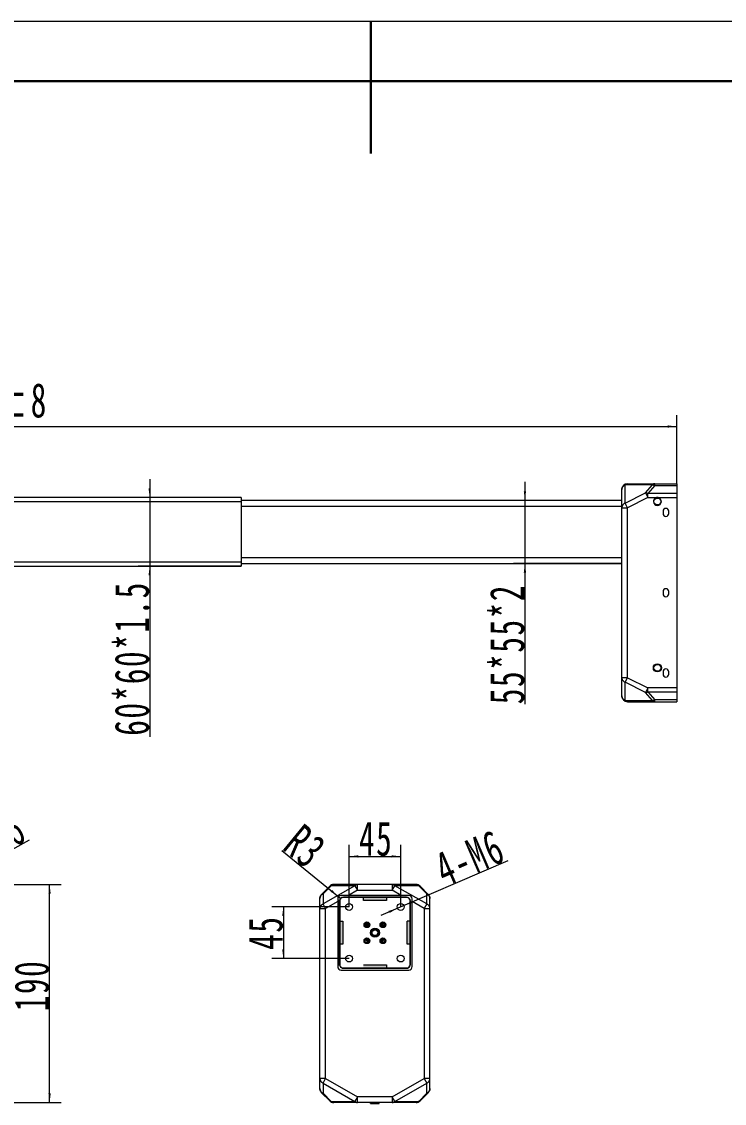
# Model space of a CAD drawing. Header units: inches. Extents: x 5637 to 5934, y 574 to 784.
# Drawn here: x 5755.4 to 5816.7, y 689.3 to 783.6 of the extents above; entities that cross this region are included whole.
import ezdxf

# ---------------------------------------------------------------- set-up
doc = ezdxf.new("R2010")
doc.units = ezdxf.units.IN
doc.header["$MEASUREMENT"] = 0
doc.layers.get('0').update_dxf_attribs({"lineweight": 18})
doc.layers.add('ACAD0', color=7, linetype='Continuous', lineweight=35)
doc.layers.add('尺寸线层', color=3, linetype='Continuous', lineweight=18)
doc.styles.add('标准', font='', dxfattribs={"width": 0.667})
doc.styles.get('标准').set_extended_font_data('宋体')
doc.dimstyles.new('标准', dxfattribs={"dimtxt": 30, "dimasz": 8, "dimexe": 10, "dimexo": 0, "dimtad": 1, "dimlfac": 10, "dimdsep": 46, "dimtxsty": '标准', "dimblk": '_CAXARROW', "dimcen": 0, "dimdle": 16, "dimazin": 2, "dimtfac": 0.707107, "dimtdec": 3, "dimtmove": 2, "dimatfit": 3, "dimfxl": 1, "dimfrac": 2, "dimtolj": 1, "dimarcsym": 1})

# ---------------------------------------------------------------- blocks, each defined once
blk = doc.blocks.new('*X2')
at = {"layer": '尺寸线层'}
for points in [[(5757.795, 708.395), (5757.695, 707.595), (5757.895, 707.595)], [(5757.795, 689.395), (5757.695, 690.195), (5757.895, 690.195)]]:
    blk.add_hatch(color=0, dxfattribs=at).paths.add_polyline_path(points, flags=0)
at = {"layer": '尺寸线层', "color": 0}
for p, q in [((5747.913, 708.395), (5758.795, 708.395)), ((5757.795, 689.395), (5757.795, 708.395)), ((5747.913, 689.395), (5758.795, 689.395))]:
    blk.add_line(p, q, dxfattribs=at)
at = {"layer": '尺寸线层', "color": 0, "insert": (5756.257, 699.595), "char_height": 3, "width": 8.17297, "attachment_point": 5, "rotation": 90, "line_spacing_factor": 1.15057, "style": '标准'}
blk.add_mtext('\\T1.1;190', dxfattribs=at)
blk = doc.blocks.new('_CAXARROW')
blk.add_hatch(color=0).paths.add_polyline_path([(0, 0), (-1, 0.125), (-1, -0.125)], flags=0)
blk = doc.blocks.new('*X5')
at = {"layer": '尺寸线层'}
for points in [[(5746.475, 706.991), (5747.223, 707.291), (5747.127, 707.466)], [(5745.95, 706.7), (5745.298, 706.225), (5745.202, 706.4)]]:
    blk.add_hatch(color=0, dxfattribs=at).paths.add_polyline_path(points, flags=0)
at = {"layer": '尺寸线层', "color": 0}
blk.add_line((5756.009, 712.266), (5744.55, 705.926), dxfattribs=at)
at = {"layer": '尺寸线层', "color": 0, "insert": (5752.7, 712.192), "char_height": 3, "width": 11.72586, "attachment_point": 5, "rotation": 28.95721, "line_spacing_factor": 1.15057, "style": '标准'}
blk.add_mtext('\\T1.1;4-M6', dxfattribs=at)
blk = doc.blocks.new('*X7')
at = {"layer": '尺寸线层'}
for points in [[(5783.926, 710.847), (5784.726, 710.947), (5784.726, 710.747)], [(5788.426, 710.847), (5787.626, 710.947), (5787.626, 710.747)]]:
    blk.add_hatch(color=0, dxfattribs=at).paths.add_polyline_path(points, flags=0)
at = {"layer": '尺寸线层', "color": 0}
for p, q in [((5783.926, 706.445), (5783.926, 711.847)), ((5788.426, 706.445), (5788.426, 711.847)), ((5783.926, 710.847), (5788.426, 710.847))]:
    blk.add_line(p, q, dxfattribs=at)
at = {"layer": '尺寸线层', "color": 0, "insert": (5786.277, 712.384), "char_height": 3, "width": 6, "attachment_point": 5, "line_spacing_factor": 1.15057, "style": '标准'}
blk.add_mtext('\\T1.1;45', dxfattribs=at)
blk = doc.blocks.new('*X8')
at = {"layer": '尺寸线层'}
for points in [[(5778.186, 706.445), (5778.286, 705.645), (5778.086, 705.645)], [(5778.186, 701.945), (5778.286, 702.745), (5778.086, 702.745)]]:
    blk.add_hatch(color=0, dxfattribs=at).paths.add_polyline_path(points, flags=0)
at = {"layer": '尺寸线层', "color": 0}
for p, q in [((5783.926, 706.445), (5777.186, 706.445)), ((5778.186, 706.445), (5778.186, 701.945)), ((5783.926, 701.945), (5777.186, 701.945))]:
    blk.add_line(p, q, dxfattribs=at)
at = {"layer": '尺寸线层', "color": 0, "insert": (5776.648, 704.195), "char_height": 3, "width": 6, "attachment_point": 5, "rotation": 90, "line_spacing_factor": 1.15057, "style": '标准'}
blk.add_mtext('\\T1.1;45', dxfattribs=at)
blk = doc.blocks.new('*X9')
at = {"layer": '尺寸线层'}
for points in [[(5788.15, 706.327), (5787.455, 705.918), (5787.376, 706.102)], [(5788.701, 706.564), (5789.476, 706.789), (5789.397, 706.972)]]:
    blk.add_hatch(color=0, dxfattribs=at).paths.add_polyline_path(points, flags=0)
at = {"layer": '尺寸线层', "color": 0}
blk.add_line((5797.755, 710.464), (5786.681, 705.694), dxfattribs=at)
at = {"layer": '尺寸线层', "color": 0, "insert": (5794.454, 710.716), "char_height": 3, "width": 11.72586, "attachment_point": 5, "rotation": 23.30439, "line_spacing_factor": 1.15057, "style": '标准'}
blk.add_mtext('\\T1.1;4-M6', dxfattribs=at)
blk = doc.blocks.new('*X10')
at = {"layer": '尺寸线层'}
blk.add_hatch(color=0, dxfattribs=at).paths.add_polyline_path([(5782.994, 707.336), (5782.438, 707.92), (5782.312, 707.765)], flags=0)
at = {"layer": '尺寸线层', "color": 0}
blk.add_line((5778.062, 711.376), (5783.226, 707.145), dxfattribs=at)
at = {"layer": '尺寸线层', "color": 0, "insert": (5780.085, 711.707), "char_height": 3, "width": 6, "attachment_point": 5, "rotation": 320.66842, "line_spacing_factor": 1.15057, "style": '标准'}
blk.add_mtext('\\T1.1;R3', dxfattribs=at)
blk = doc.blocks.new('*X12')
at = {"layer": '尺寸线层'}
for points in [[(5766.526, 742.137), (5766.626, 742.937), (5766.426, 742.937)], [(5766.526, 736.137), (5766.626, 735.337), (5766.426, 735.337)]]:
    blk.add_hatch(color=0, dxfattribs=at).paths.add_polyline_path(points, flags=0)
at = {"layer": '尺寸线层', "color": 0}
for p, q in [((5766.526, 743.737), (5766.526, 721.286)), ((5774.513, 742.137), (5765.526, 742.137)), ((5774.513, 736.137), (5765.526, 736.137))]:
    blk.add_line(p, q, dxfattribs=at)
at = {"layer": '尺寸线层', "color": 0, "insert": (5764.988, 728.103), "char_height": 3, "width": 27.26696, "attachment_point": 5, "rotation": 90, "line_spacing_factor": 1.15057, "style": '标准'}
blk.add_mtext('\\T1.1;60*60*1.5', dxfattribs=at)
blk = doc.blocks.new('*X13')
at = {"layer": '尺寸线层'}
for points in [[(5799.259, 741.887), (5799.359, 742.687), (5799.159, 742.687)], [(5799.259, 736.387), (5799.359, 735.587), (5799.159, 735.587)]]:
    blk.add_hatch(color=0, dxfattribs=at).paths.add_polyline_path(points, flags=0)
at = {"layer": '尺寸线层', "color": 0}
for p, q in [((5799.259, 743.487), (5799.259, 724.117)), ((5807.713, 741.887), (5798.259, 741.887)), ((5807.713, 736.387), (5798.259, 736.387))]:
    blk.add_line(p, q, dxfattribs=at)
at = {"layer": '尺寸线层', "color": 0, "insert": (5797.722, 729.352), "char_height": 3, "width": 20.93935, "attachment_point": 5, "rotation": 90, "line_spacing_factor": 1.15057, "style": '标准'}
blk.add_mtext('\\T1.1;55*55*2', dxfattribs=at)
blk = doc.blocks.new('*X15')
at = {"layer": '尺寸线层', "color": 0, "char_height": 3, "attachment_point": 1, "line_spacing_factor": 1.15057, "style": '标准'}
for s, insert, width in [('\\T1.1;1210', (5746.771, 751.963), 41.93147), ('\\T1.1;%%P8', (5753.154, 752.113), 17.64437)]:
    blk.add_mtext(s, dxfattribs=dict(at, insert=insert, width=width))
blk = doc.blocks.new('*X14')
at = {"layer": '尺寸线层'}
for points in [[(5691.513, 748.323), (5692.313, 748.423), (5692.313, 748.223)], [(5812.513, 748.323), (5811.713, 748.423), (5811.713, 748.223)]]:
    blk.add_hatch(color=0, dxfattribs=at).paths.add_polyline_path(points, flags=0)
at = {"layer": '尺寸线层', "color": 0}
for p, q in [((5691.513, 742.387), (5691.513, 749.323)), ((5812.513, 743.337), (5812.513, 749.323)), ((5691.513, 748.323), (5812.513, 748.323))]:
    blk.add_line(p, q, dxfattribs=at)
blk.add_blockref('*X15', (0, 0), dxfattribs=at)

msp = doc.modelspace()

# ---------------------------------------------------------------- hatches: boundary and pattern name
for points in [[(5785.1758, 707.2955), (5786.5359, 707.2955), (5787.1758, 707.2955), (5787.1758, 706.9955), (5785.1758, 706.9955)], [(5783.0758, 703.1955), (5783.0758, 704.5555), (5783.0758, 705.1955), (5783.3758, 705.1955), (5783.3758, 703.1955)], [(5788.9758, 703.1955), (5788.9758, 704.5555), (5788.9758, 705.1955), (5789.2758, 705.1955), (5789.2758, 703.1955)], [(5785.1758, 701.3955), (5786.5359, 701.3955), (5787.1758, 701.3955), (5787.1758, 701.0955), (5785.1758, 701.0955)]]:
    msp.add_hatch(color=256).paths.add_polyline_path(points, flags=0)

# ---------------------------------------------------------------- linework, layer by layer
at = {"color": 7, "linetype": 'Continuous'}
for p, q in [((5810.3895, 743.2349), (5808.0134, 743.2349)), ((5808.0134, 741.6428), (5808.0134, 743.2349)), ((5808.2126, 743.3367), (5812.5126, 743.3367)), ((5809.7834, 742.5278), (5810.3895, 743.2349)), ((5810.5886, 743.1903), (5809.9825, 742.4832)), ((5810.5886, 743.1903), (5810.5886, 743.3367)), ((5810.5886, 743.1903), (5812.5126, 743.1903)), ((5812.5126, 743.3367), (5812.5126, 724.3367)), ((5774.5126, 742.1367), (5741.5126, 742.1367)), ((5774.5126, 742.1367), (5774.5126, 736.1367)), ((5807.7126, 724.8367), (5807.7126, 742.8367)), ((5808.0134, 741.6428), (5809.7834, 742.5278)), ((5809.9825, 742.1296), (5808.2126, 741.2446)), ((5809.7834, 742.5278), (5809.9825, 742.1296)), ((5812.5126, 742.4832), (5809.9825, 742.4832)), ((5809.9825, 742.1296), (5809.9825, 742.4832)), ((5809.9825, 742.1296), (5810.7424, 742.1296)), ((5810.7424, 742.1296), (5810.7524, 742.0806)), ((5810.8126, 742.0867), (5810.8126, 742.1375)), ((5810.8727, 742.0806), (5810.8827, 742.1296)), ((5810.8827, 742.1296), (5812.5126, 742.1296)), ((5741.5126, 741.7867), (5774.5126, 741.7867)), ((5807.7126, 741.8867), (5774.5126, 741.8867)), ((5774.5126, 741.3867), (5807.7126, 741.3867)), ((5807.7126, 741.2446), (5808.2126, 741.2446)), ((5808.2126, 741.2446), (5808.0134, 741.6428)), ((5808.2126, 726.4288), (5808.2126, 741.2446)), ((5811.3126, 740.9367), (5811.3126, 740.7367)), ((5811.8126, 740.7367), (5811.8126, 740.9367)), ((5774.5126, 736.4867), (5741.5126, 736.4867)), ((5807.7126, 736.8867), (5774.5126, 736.8867)), ((5741.5126, 736.1367), (5774.5126, 736.1367)), ((5774.5126, 736.3867), (5807.7126, 736.3867)), ((5811.3126, 733.9367), (5811.3126, 733.7367)), ((5811.8126, 733.7367), (5811.8126, 733.9367)), ((5808.2126, 726.4288), (5807.7126, 726.4288)), ((5808.0134, 726.0306), (5808.2126, 726.4288)), ((5808.2126, 726.4288), (5809.9825, 725.5438)), ((5811.3126, 726.9367), (5811.3126, 726.7367)), ((5811.8126, 726.7367), (5811.8126, 726.9367)), ((5809.7834, 725.1456), (5808.0134, 726.0306)), ((5808.0134, 724.4385), (5808.0134, 726.0306)), ((5809.9825, 725.5438), (5809.7834, 725.1456)), ((5810.3895, 724.4385), (5809.7834, 725.1456)), ((5812.5126, 725.5438), (5809.9825, 725.5438)), ((5809.9825, 725.1903), (5809.9825, 725.5438)), ((5809.9825, 725.1903), (5812.5126, 725.1903)), ((5809.9825, 725.1903), (5810.5886, 724.4832)), ((5808.0134, 724.4385), (5810.3895, 724.4385)), ((5808.2126, 724.3367), (5812.5126, 724.3367)), ((5812.5126, 724.4832), (5810.5886, 724.4832)), ((5810.5886, 724.3367), (5810.5886, 724.4832)), ((5781.5223, 707.5419), (5782.2294, 708.249)), ((5784.4344, 708.2937), (5781.6483, 706.7016)), ((5782.3554, 708.2937), (5781.6483, 707.5866)), ((5784.4344, 708.2937), (5782.3554, 708.2937)), ((5789.7687, 708.3955), (5782.5829, 708.3955)), ((5784.4344, 708.2937), (5784.662, 707.8955)), ((5784.662, 707.8955), (5784.662, 708.3955)), ((5787.6897, 708.3955), (5787.6897, 707.8955)), ((5787.6897, 707.8955), (5787.9172, 708.2937)), ((5789.9963, 708.2937), (5787.9172, 708.2937)), ((5790.7034, 706.7016), (5787.9172, 708.2937)), ((5790.7034, 707.5866), (5789.9963, 708.2937)), ((5790.1223, 708.249), (5790.8294, 707.5419)), ((5781.6483, 707.5866), (5781.6483, 706.7016)), ((5789.1258, 707.4455), (5783.2258, 707.4455)), ((5783.2758, 707.257), (5783.2758, 707.2425)), ((5789.0397, 707.2755), (5783.3119, 707.2755)), ((5783.5758, 707.2955), (5783.3174, 707.2782)), ((5788.9508, 707.2705), (5783.4008, 707.2705)), ((5788.9258, 707.2955), (5783.4258, 707.2955)), ((5783.5758, 707.2705), (5783.5758, 707.2955)), ((5784.662, 707.8955), (5783.8745, 707.4455)), ((5784.662, 707.8955), (5787.6897, 707.8955)), ((5788.4772, 707.4455), (5787.6897, 707.8955)), ((5789.0342, 707.2782), (5788.7758, 707.2955)), ((5788.7758, 707.2955), (5788.7758, 707.2705)), ((5789.0758, 707.2425), (5789.0758, 707.257)), ((5790.7034, 706.7016), (5790.7034, 707.5866)), ((5781.3758, 690.6026), (5781.3758, 707.1884)), ((5781.3758, 706.3034), (5781.8758, 706.3034)), ((5781.8758, 706.3034), (5781.6483, 706.7016)), ((5782.9258, 706.9034), (5781.8758, 706.3034)), ((5781.8758, 691.4875), (5781.8758, 706.3034)), ((5782.9258, 707.1455), (5782.9258, 701.2455)), ((5783.0931, 707.0538), (5783.0758, 706.7955)), ((5783.0758, 706.9455), (5783.0758, 701.4455)), ((5783.0758, 706.9408), (5783.0855, 706.9408)), ((5783.0758, 706.7955), (5783.1008, 706.7955)), ((5783.0958, 701.3316), (5783.0958, 707.0594)), ((5783.1008, 706.9705), (5783.1008, 701.4205)), ((5783.1288, 707.0955), (5783.1143, 707.0955)), ((5789.2374, 707.0955), (5789.2229, 707.0955)), ((5789.2508, 701.4205), (5789.2508, 706.9705)), ((5789.2508, 706.7955), (5789.2758, 706.7955)), ((5789.2558, 701.3316), (5789.2558, 707.0594)), ((5789.2758, 706.7955), (5789.2586, 707.0539)), ((5789.2758, 701.4455), (5789.2758, 706.9455)), ((5789.4258, 701.2455), (5789.4258, 707.1455)), ((5790.4758, 706.3034), (5789.4258, 706.9034)), ((5790.7034, 706.7016), (5790.4758, 706.3034)), ((5790.4758, 706.3034), (5790.9758, 706.3034)), ((5790.4758, 706.3034), (5790.4758, 691.4875)), ((5790.9758, 690.6026), (5790.9758, 707.1884)), ((5783.1008, 701.5955), (5783.0758, 701.5955)), ((5783.0758, 701.5955), (5783.0931, 701.3371)), ((5789.2758, 701.5955), (5789.2508, 701.5955)), ((5789.2586, 701.3371), (5789.2758, 701.5955)), ((5783.0861, 701.4408), (5783.0766, 701.4408)), ((5783.1143, 701.2955), (5783.1288, 701.2955)), ((5783.2258, 700.9455), (5789.1258, 700.9455)), ((5783.2758, 701.1484), (5783.2758, 701.1339)), ((5789.0397, 701.1155), (5783.3119, 701.1155)), ((5783.3174, 701.1127), (5783.5758, 701.0955)), ((5783.3464, 701.1108), (5783.3296, 701.1108)), ((5783.4008, 701.1205), (5788.9508, 701.1205)), ((5783.4258, 701.0955), (5788.9258, 701.0955)), ((5783.5758, 701.0955), (5783.5758, 701.1205)), ((5788.7758, 701.1205), (5788.7758, 701.0955)), ((5788.7758, 701.0955), (5789.0342, 701.1127)), ((5789.0221, 701.1108), (5789.0053, 701.1108)), ((5789.0758, 701.1339), (5789.0758, 701.1484)), ((5789.2229, 701.2955), (5789.2374, 701.2955)), ((5781.8758, 691.4875), (5781.3758, 691.4875)), ((5781.6483, 691.0893), (5781.8758, 691.4875)), ((5781.8758, 691.4875), (5784.662, 689.8955)), ((5787.6897, 689.8955), (5790.4758, 691.4875)), ((5790.9758, 691.4875), (5790.4758, 691.4875)), ((5790.4758, 691.4875), (5790.7034, 691.0893)), ((5781.6483, 691.0893), (5784.4344, 689.4972)), ((5781.6483, 691.0893), (5781.6483, 690.2044)), ((5787.9172, 689.4972), (5790.7034, 691.0893)), ((5790.7034, 690.2044), (5790.7034, 691.0893)), ((5782.2294, 689.5419), (5781.5223, 690.249)), ((5781.6483, 690.2044), (5782.3554, 689.4972)), ((5782.3554, 689.4972), (5784.4344, 689.4972)), ((5789.7687, 689.3955), (5782.5829, 689.3955)), ((5784.662, 689.8955), (5784.4344, 689.4972)), ((5787.6897, 689.8955), (5784.662, 689.8955)), ((5784.662, 689.3955), (5784.662, 689.8955)), ((5785.8008, 689.3205), (5785.8008, 689.3955)), ((5785.8008, 689.3205), (5786.5508, 689.3205)), ((5786.5508, 689.3205), (5786.5508, 689.3955)), ((5787.9172, 689.4972), (5787.6897, 689.8955)), ((5787.6897, 689.8955), (5787.6897, 689.3955)), ((5787.9172, 689.4972), (5789.9963, 689.4972)), ((5789.9963, 689.4972), (5790.7034, 690.2044)), ((5790.8294, 690.249), (5790.1223, 689.5419))]:
    msp.add_line(p, q, dxfattribs=at)
for p, q in [((5785.1758, 706.9955), (5785.1758, 707.2955)), ((5785.1758, 707.2955), (5787.1758, 707.2955)), ((5787.1758, 707.2955), (5787.1758, 706.9955)), ((5787.1758, 706.9955), (5785.1758, 706.9955)), ((5783.0758, 705.1955), (5783.3758, 705.1955)), ((5783.0758, 705.1955), (5783.0758, 703.1955)), ((5783.3758, 705.1955), (5783.3758, 703.1955)), ((5788.9758, 703.1955), (5788.9758, 705.1955)), ((5789.2758, 705.1955), (5788.9758, 705.1955)), ((5789.2758, 703.1955), (5789.2758, 705.1955)), ((5783.3758, 703.1955), (5783.0758, 703.1955)), ((5789.2758, 703.1955), (5788.9758, 703.1955)), ((5785.1758, 701.3955), (5787.1758, 701.3955)), ((5785.1758, 701.0955), (5785.1758, 701.1255)), ((5787.1758, 701.0955), (5785.1758, 701.0955)), ((5787.1758, 701.3955), (5787.1758, 701.0955))]:
    msp.add_line(p, q)
for centre, radius in [((5810.8126, 741.7867), 0.3), ((5810.8126, 727.2867), 0.35), ((5810.8126, 727.2867), 0.3), ((5783.9258, 706.4455), 0.3), ((5788.4258, 706.4455), 0.3), ((5785.4758, 704.8955), 0.25), ((5785.4758, 704.8955), 0.21), ((5785.4758, 704.8955), 0.16), ((5786.1758, 704.1955), 0.4), ((5786.1758, 704.1955), 0.4), ((5786.1758, 704.1955), 0.295), ((5786.1758, 704.1955), 0.275), ((5786.1758, 704.1955), 0.25), ((5786.8758, 704.8955), 0.25), ((5786.8758, 704.8955), 0.21), ((5786.8758, 704.8955), 0.16), ((5785.4758, 703.4955), 0.25), ((5785.4758, 703.4955), 0.21), ((5785.4758, 703.4955), 0.16), ((5786.8758, 703.4955), 0.25), ((5786.8758, 703.4955), 0.21), ((5786.8758, 703.4955), 0.16), ((5783.9258, 701.9455), 0.3), ((5788.4258, 701.9455), 0.3)]:
    msp.add_circle(centre, radius, dxfattribs=at)
for centre, radius, start, end in [((5808.2126, 742.8367), 0.5, 90, 180), ((5810.8126, 741.7867), 0.35, 101.565854, 78.434146), ((5810.8127, 741.8204), 0.3171, 77.190515, 102.813077), ((5808.2036, 741.1383), 0.5392, 110.650955, 113.299869), ((5811.5626, 740.9367), 0.25, 0, 180), ((5811.5626, 740.7367), 0.25, 180, 0), ((5811.5626, 733.9367), 0.25, 0, 180), ((5811.5626, 733.7367), 0.25, 180, 0), ((5811.5626, 726.9367), 0.25, 0, 180), ((5811.5626, 726.7367), 0.25, 180, 0), ((5808.2031, 726.5339), 0.5378, 246.696807, 249.352369), ((5808.2126, 724.8367), 0.5, 180, 270), ((5782.5829, 707.8955), 0.5, 90, 135), ((5782.614, 708.043), 0.36, 125.420746, 126.18026), ((5789.7687, 707.8955), 0.5, 45, 90), ((5789.7377, 708.043), 0.36, 53.81974, 54.579258), ((5781.8758, 707.1884), 0.5, 135, 180), ((5783.2258, 707.1455), 0.3, 90, 180), ((5783.4258, 706.9455), 0.35, 90, 180), ((5783.4008, 706.9705), 0.3, 90, 180), ((5788.9258, 706.9455), 0.35, 360, 90), ((5788.9508, 706.9705), 0.3, 0, 90), ((5789.1258, 707.1455), 0.3, 360, 90), ((5790.4758, 707.1884), 0.5, 0, 45), ((5783.2758, 707.0708), 0.15, 112.642736, 169.823595), ((5789.0358, 707.0708), 0.2, 7.230086, 10.90751), ((5786.1758, 704.1455), 1.14, 133.273673, 138.915672), ((5786.1758, 704.1955), 1, 125.818636, 144.201741), ((5785.3258, 705.0483), 0.1, 313.273673, 359.062074), ((5786.1758, 704.1955), 0.95, 125.89969, 144.045422), ((5786.1758, 704.1955), 0.86, 129.868052, 140.628291), ((5786.1758, 704.1955), 0.86, 39.899748, 50.649941), ((5786.1758, 704.1955), 0.95, 35.925594, 54.007178), ((5786.1758, 704.1955), 1, 35.850791, 54.267997), ((5787.0258, 705.0483), 0.1, 180.937926, 226.726327), ((5786.1758, 704.1455), 1.14, 41.083056, 46.726327), ((5786.1758, 704.1955), 1, 215.850791, 234.267997), ((5786.1758, 704.1955), 0.95, 215.925594, 234.007178), ((5786.1758, 704.1955), 0.86, 219.899748, 230.649941), ((5786.1758, 704.1955), 0.86, 309.868052, 320.628291), ((5786.1758, 704.1955), 0.95, 305.89969, 324.045422), ((5786.1758, 704.1955), 1, 305.818636, 324.201741), ((5783.2258, 701.2455), 0.3, 180, 270), ((5783.4258, 701.4455), 0.35, 180, 270), ((5783.4008, 701.4205), 0.3, 180, 270), ((5783.2758, 701.3108), 0.15, 185.980785, 209.524069), ((5783.2758, 701.3108), 0.15, 240.47419, 259.168317), ((5788.9258, 701.4455), 0.35, 270, 0), ((5788.9508, 701.4205), 0.3, 270, 0), ((5789.1258, 701.2455), 0.3, 270, 0), ((5789.0358, 701.3108), 0.2, 352.749149, 355.502541), ((5781.8758, 690.6026), 0.5, 180, 225), ((5790.4758, 690.6026), 0.5, 315, 0), ((5782.5829, 689.8955), 0.5, 225, 270), ((5782.614, 689.748), 0.36, 233.81974, 234.579258), ((5789.7687, 689.8955), 0.5, 270, 315), ((5789.7377, 689.748), 0.36, 305.420746, 306.18026)]:
    msp.add_arc(centre, radius, start, end, dxfattribs=at)
for points, knots in [([(5807.7126, 742.8367), (5807.7126, 742.8522), (5807.7145, 742.8833), (5807.7231, 742.9292), (5807.7373, 742.9742), (5807.7569, 743.0175), (5807.7818, 743.0587), (5807.8116, 743.0974), (5807.8459, 743.1331), (5807.8714, 743.1545), (5807.8847, 743.1645)], [0, 0, 0, 0, 13727.6911968, 27512.0339612, 41388.778215, 55406.0805788, 69598.3978249, 83990.1456528, 98598.6125311, 113427.1793383, 113427.1793383, 113427.1793383, 113427.1793383]), ([(5807.8847, 743.1645), (5807.9041, 743.1791), (5807.9456, 743.2057), (5807.9903, 743.2262), (5808.0134, 743.2349)], [0, 0, 0, 0, 16925.9925786, 34163.9316028, 34163.9316028, 34163.9316028, 34163.9316028]), ([(5808.0134, 743.2349), (5808.0271, 743.2507), (5808.0561, 743.2792), (5808.098, 743.3069), (5808.1328, 743.3224), (5808.1591, 743.3306), (5808.1857, 743.3356), (5808.2036, 743.3367), (5808.2126, 743.3367)], [0, 0, 0, 0, 23664.2070638, 45779.1573661, 56370.9706855, 66725.0318065, 76914.1292707, 87009.5991682, 87009.5991682, 87009.5991682, 87009.5991682]), ([(5810.4298, 743.2747), (5810.4263, 743.2718), (5810.4121, 743.2593), (5810.3989, 743.2457), (5810.3895, 743.2349)], [0, 0, 0, 0, 8347.9860091, 34179.1749959, 34179.1749959, 34179.1749959, 34179.1749959]), ([(5810.3895, 743.2349), (5810.4052, 743.235), (5810.4377, 743.2331), (5810.4871, 743.2245), (5810.538, 743.2103), (5810.5717, 743.1975), (5810.5886, 743.1903)], [0, 0, 0, 0, 13942.2599448, 28729.6903249, 44314.6910624, 60613.5839167, 60613.5839167, 60613.5839167, 60613.5839167]), ([(5810.5886, 743.3367), (5810.5748, 743.3367), (5810.5468, 743.334), (5810.5057, 743.322), (5810.466, 743.3022), (5810.4416, 743.2846), (5810.4298, 743.2747)], [0, 0, 0, 0, 14475.7402826, 29241.5641185, 44554.6366233, 60613.6630588, 60613.6630588, 60613.6630588, 60613.6630588]), ([(5809.9825, 742.4832), (5809.9656, 742.4904), (5809.9319, 742.5032), (5809.8811, 742.5174), (5809.8316, 742.526), (5809.7992, 742.5279), (5809.7834, 742.5278)], [0, 0, 0, 0, 16292.9693715, 31875.9767819, 46667.7540303, 60610.3191217, 60610.3191217, 60610.3191217, 60610.3191217]), ([(5807.9903, 741.6335), (5807.9497, 741.616), (5807.892, 741.5821), (5807.8274, 741.5236), (5807.7866, 741.4746), (5807.754, 741.4212), (5807.7302, 741.3643), (5807.7158, 741.3051), (5807.7126, 741.2647), (5807.7126, 741.2446)], [0, 0, 0, 0, 26432.4883573, 39309.880155, 51935.9410081, 64330.4931817, 76528.9684691, 88594.7969719, 100576.7281497, 100576.7281497, 100576.7281497, 100576.7281497]), ([(5807.7126, 726.4288), (5807.7126, 726.4087), (5807.7158, 726.3684), (5807.7302, 726.3091), (5807.754, 726.2522), (5807.7866, 726.1988), (5807.8274, 726.1498), (5807.892, 726.0913), (5807.9497, 726.0574), (5807.9903, 726.0399)], [0, 0, 0, 0, 11994.4493363, 24072.8911352, 36284.111575, 48691.6079888, 61330.855229, 74221.6867351, 100681.7516458, 100681.7516458, 100681.7516458, 100681.7516458]), ([(5809.7834, 725.1456), (5809.7992, 725.1455), (5809.8316, 725.1474), (5809.8811, 725.156), (5809.9319, 725.1702), (5809.9656, 725.183), (5809.9825, 725.1903)], [0, 0, 0, 0, 13960.236909, 28770.7623282, 44373.5207718, 60687.1410337, 60687.1410337, 60687.1410337, 60687.1410337]), ([(5807.8847, 724.5089), (5807.8714, 724.519), (5807.8459, 724.5403), (5807.8116, 724.576), (5807.7818, 724.6147), (5807.7569, 724.6559), (5807.7373, 724.6993), (5807.7231, 724.7442), (5807.7145, 724.7902), (5807.7126, 724.8212), (5807.7126, 724.8367)], [0, 0, 0, 0, 14848.6014723, 29476.8060633, 43887.9968564, 58099.4870956, 72135.725725, 86031.2150663, 99834.1758987, 113580.410937, 113580.410937, 113580.410937, 113580.410937]), ([(5808.0134, 724.4385), (5807.9903, 724.4472), (5807.9456, 724.4677), (5807.9041, 724.4943), (5807.8847, 724.5089)], [0, 0, 0, 0, 17261.55831, 34210.7427277, 34210.7427277, 34210.7427277, 34210.7427277]), ([(5808.2126, 724.3367), (5808.2036, 724.3367), (5808.1857, 724.3378), (5808.1591, 724.3428), (5808.1328, 724.351), (5808.098, 724.3665), (5808.0561, 724.3942), (5808.0271, 724.4227), (5808.0134, 724.4385)], [0, 0, 0, 0, 10109.6019421, 20312.9625837, 30681.5177869, 41288.1579416, 63434.0654577, 87131.3983273, 87131.3983273, 87131.3983273, 87131.3983273]), ([(5810.5886, 724.4832), (5810.5717, 724.4759), (5810.538, 724.4631), (5810.4871, 724.4489), (5810.4377, 724.4403), (5810.4052, 724.4384), (5810.3895, 724.4385)], [0, 0, 0, 0, 16321.3554471, 31927.8349094, 46735.6448177, 60697.1194996, 60697.1194996, 60697.1194996, 60697.1194996]), ([(5810.3895, 724.4385), (5810.3927, 724.4348), (5810.4053, 724.4208), (5810.4191, 724.4077), (5810.4298, 724.3987)], [0, 0, 0, 0, 8762.575655, 34226.2036237, 34226.2036237, 34226.2036237, 34226.2036237]), ([(5810.4298, 724.3987), (5810.4416, 724.3888), (5810.466, 724.3712), (5810.5057, 724.3515), (5810.5468, 724.3394), (5810.5748, 724.3367), (5810.5886, 724.3367)], [0, 0, 0, 0, 16081.2661034, 31415.5450606, 46201.8173845, 60697.6043155, 60697.6043155, 60697.6043155, 60697.6043155]), ([(5782.2294, 708.249), (5782.2368, 708.2564), (5782.2538, 708.2698), (5782.284, 708.284), (5782.3184, 708.2923), (5782.3428, 708.2938), (5782.3554, 708.2937)], [0, 0, 0, 0, 13899.4468609, 28331.3649044, 43744.8679699, 60459.0779096, 60459.0779096, 60459.0779096, 60459.0779096]), ([(5782.3554, 708.2937), (5782.359, 708.2973), (5782.3736, 708.3115), (5782.3893, 708.3245), (5782.4015, 708.3335)], [0, 0, 0, 0, 8660.5471614, 34092.8416063, 34092.8416063, 34092.8416063, 34092.8416063]), ([(5782.4054, 708.3363), (5782.4187, 708.3458), (5782.4464, 708.3627), (5782.4907, 708.3815), (5782.5364, 708.3929), (5782.5675, 708.3955), (5782.5829, 708.3955)], [0, 0, 0, 0, 15647.1865427, 30852.0914693, 45739.357441, 60460.7478275, 60460.7478275, 60460.7478275, 60460.7478275]), ([(5784.662, 708.3955), (5784.6416, 708.3955), (5784.6003, 708.391), (5784.5404, 708.371), (5784.4839, 708.3384), (5784.4503, 708.3096), (5784.4344, 708.2937)], [0, 0, 0, 0, 14480.1646462, 29241.6759431, 44521.1257804, 60483.4283463, 60483.4283463, 60483.4283463, 60483.4283463]), ([(5787.9172, 708.2937), (5787.9014, 708.3096), (5787.8678, 708.3384), (5787.8113, 708.371), (5787.7514, 708.391), (5787.7101, 708.3955), (5787.6897, 708.3955)], [0, 0, 0, 0, 15971.8086207, 31260.3577916, 46030.6598203, 60519.4476317, 60519.4476317, 60519.4476317, 60519.4476317]), ([(5789.7687, 708.3955), (5789.7842, 708.3955), (5789.8152, 708.3929), (5789.861, 708.3815), (5789.9053, 708.3627), (5789.9329, 708.3458), (5789.9463, 708.3363)], [0, 0, 0, 0, 14741.1167858, 29648.3312668, 44873.6101516, 60541.7630274, 60541.7630274, 60541.7630274, 60541.7630274]), ([(5789.9502, 708.3335), (5789.9542, 708.3305), (5789.9704, 708.3182), (5789.9855, 708.3046), (5789.9963, 708.2937)], [0, 0, 0, 0, 8405.9348433, 34139.911802, 34139.911802, 34139.911802, 34139.911802]), ([(5789.9963, 708.2937), (5790.0089, 708.2938), (5790.0333, 708.2923), (5790.0677, 708.284), (5790.0978, 708.2698), (5790.1149, 708.2564), (5790.1223, 708.249)], [0, 0, 0, 0, 16737.8519042, 32173.1571013, 46625.4888298, 60544.5961986, 60544.5961986, 60544.5961986, 60544.5961986]), ([(5781.3758, 707.1884), (5781.3758, 707.2045), (5781.3778, 707.2369), (5781.3866, 707.2849), (5781.4012, 707.3317), (5781.4146, 707.3617), (5781.4221, 707.3763)], [0, 0, 0, 0, 15009.3038361, 30061.1451113, 45197.0755492, 60453.67873, 60453.67873, 60453.67873, 60453.67873]), ([(5781.4221, 707.3763), (5781.4338, 707.3989), (5781.4546, 707.4315), (5781.4876, 707.471), (5781.5245, 707.5083), (5781.577, 707.5494), (5781.6238, 707.5754), (5781.6483, 707.5866)], [0, 0, 0, 0, 17989.5436202, 27113.1407316, 36322.581697, 54983.890547, 73970.4629305, 73970.4629305, 73970.4629305, 73970.4629305]), ([(5781.6483, 707.5866), (5781.6356, 707.5867), (5781.6113, 707.5851), (5781.5769, 707.5769), (5781.5467, 707.5627), (5781.5297, 707.5493), (5781.5223, 707.5419)], [0, 0, 0, 0, 16713.1066455, 32131.5488498, 46560.4679962, 60454.5365237, 60454.5365237, 60454.5365237, 60454.5365237]), ([(5790.7034, 707.5866), (5790.7278, 707.5754), (5790.7747, 707.5494), (5790.8271, 707.5083), (5790.864, 707.471), (5790.8971, 707.4315), (5790.9178, 707.3989), (5790.9295, 707.3763)], [0, 0, 0, 0, 19018.5430816, 37711.274882, 46936.2231616, 56075.1830388, 74095.0182488, 74095.0182488, 74095.0182488, 74095.0182488]), ([(5790.8294, 707.5419), (5790.822, 707.5493), (5790.805, 707.5627), (5790.7748, 707.5769), (5790.7404, 707.5851), (5790.716, 707.5867), (5790.7034, 707.5866)], [0, 0, 0, 0, 13917.3405479, 28370.4275685, 43814.6950593, 60555.7955036, 60555.7955036, 60555.7955036, 60555.7955036]), ([(5790.9295, 707.3763), (5790.9371, 707.3617), (5790.9505, 707.3317), (5790.965, 707.2849), (5790.9739, 707.2369), (5790.9758, 707.2045), (5790.9758, 707.1884)], [0, 0, 0, 0, 15283.1253971, 30445.3657198, 45523.3686763, 60558.7585115, 60558.7585115, 60558.7585115, 60558.7585115]), ([(5781.6483, 706.7016), (5781.6281, 706.6923), (5781.589, 706.6714), (5781.5354, 706.6328), (5781.4882, 706.588), (5781.4483, 706.5379), (5781.4164, 706.4833), (5781.3931, 706.4253), (5781.379, 706.3649), (5781.3758, 706.3238), (5781.3758, 706.3034)], [0, 0, 0, 0, 14823.3897129, 29460.2584229, 43865.8582435, 58052.015382, 72037.7573895, 85854.2971171, 99558.7856858, 113189.1626656, 113189.1626656, 113189.1626656, 113189.1626656]), ([(5790.9758, 706.3034), (5790.9758, 706.3238), (5790.9727, 706.3649), (5790.9585, 706.4253), (5790.9353, 706.4833), (5790.9034, 706.5379), (5790.8635, 706.588), (5790.8163, 706.6328), (5790.7627, 706.6714), (5790.7236, 706.6923), (5790.7034, 706.7016)], [0, 0, 0, 0, 13653.87706, 27382.0001761, 41222.3615123, 55232.2117761, 69442.8229709, 83873.2469069, 98535.3289061, 113384.2627959, 113384.2627959, 113384.2627959, 113384.2627959]), ([(5781.3758, 691.4875), (5781.3758, 691.4671), (5781.379, 691.426), (5781.3931, 691.3657), (5781.4164, 691.3076), (5781.4483, 691.253), (5781.4882, 691.2029), (5781.5354, 691.1581), (5781.589, 691.1196), (5781.6281, 691.0986), (5781.6483, 691.0893)], [0, 0, 0, 0, 13645.7349358, 27365.6716532, 41197.7796604, 55199.275525, 69401.4126022, 83823.2313411, 98476.5700001, 113316.6491257, 113316.6491257, 113316.6491257, 113316.6491257]), ([(5790.7034, 691.0893), (5790.7236, 691.0986), (5790.7627, 691.1196), (5790.8163, 691.1581), (5790.8635, 691.2029), (5790.9034, 691.253), (5790.9353, 691.3076), (5790.9585, 691.3657), (5790.9727, 691.426), (5790.9758, 691.4671), (5790.9758, 691.4875)], [0, 0, 0, 0, 14865.6174186, 29544.1824879, 43990.8198472, 58217.3893934, 72242.9728818, 86098.87208, 99842.4009169, 113511.6070416, 113511.6070416, 113511.6070416, 113511.6070416]), ([(5781.4221, 690.4146), (5781.4146, 690.4292), (5781.4012, 690.4592), (5781.3866, 690.506), (5781.3778, 690.554), (5781.3758, 690.5864), (5781.3758, 690.6026)], [0, 0, 0, 0, 15275.634412, 30430.4430012, 45501.0555128, 60529.07579, 60529.07579, 60529.07579, 60529.07579]), ([(5781.6483, 690.2044), (5781.6238, 690.2155), (5781.577, 690.2415), (5781.5245, 690.2826), (5781.4876, 690.3199), (5781.4546, 690.3594), (5781.4338, 690.392), (5781.4221, 690.4146)], [0, 0, 0, 0, 19008.8310949, 37692.017287, 46912.2547654, 56046.5477522, 74057.1809745, 74057.1809745, 74057.1809745, 74057.1809745]), ([(5790.9295, 690.4146), (5790.9178, 690.392), (5790.8971, 690.3594), (5790.864, 690.3199), (5790.8271, 690.2826), (5790.7747, 690.2415), (5790.7278, 690.2155), (5790.7034, 690.2044)], [0, 0, 0, 0, 18041.0106989, 27190.7099117, 36426.4985729, 55141.1963843, 74182.0882901, 74182.0882901, 74182.0882901, 74182.0882901]), ([(5790.9758, 690.6026), (5790.9758, 690.5864), (5790.9739, 690.554), (5790.965, 690.506), (5790.9505, 690.4592), (5790.9371, 690.4292), (5790.9295, 690.4146)], [0, 0, 0, 0, 15054.122029, 30150.908515, 45332.0352563, 60634.1950726, 60634.1950726, 60634.1950726, 60634.1950726]), ([(5781.5223, 690.249), (5781.5297, 690.2416), (5781.5467, 690.2282), (5781.5769, 690.214), (5781.6113, 690.2058), (5781.6356, 690.2043), (5781.6483, 690.2044)], [0, 0, 0, 0, 13911.9491211, 28359.4371724, 43797.7217215, 60532.336845, 60532.336845, 60532.336845, 60532.336845]), ([(5782.3554, 689.4972), (5782.3428, 689.4972), (5782.3184, 689.4987), (5782.284, 689.5069), (5782.2538, 689.5211), (5782.2368, 689.5345), (5782.2294, 689.5419)], [0, 0, 0, 0, 16737.5466902, 32172.5704252, 46624.6386161, 60543.4921707, 60543.4921707, 60543.4921707, 60543.4921707]), ([(5782.4015, 689.4574), (5782.3975, 689.4604), (5782.3813, 689.4727), (5782.3662, 689.4864), (5782.3554, 689.4972)], [0, 0, 0, 0, 8406.0930483, 34140.5543366, 34140.5543366, 34140.5543366, 34140.5543366]), ([(5782.5829, 689.3955), (5782.5675, 689.3955), (5782.5364, 689.398), (5782.4907, 689.4094), (5782.4464, 689.4282), (5782.4187, 689.4451), (5782.4054, 689.4546)], [0, 0, 0, 0, 14742.1840775, 29650.4778759, 44876.8591069, 60546.146394, 60546.146394, 60546.146394, 60546.146394]), ([(5784.4344, 689.4972), (5784.4503, 689.4813), (5784.4839, 689.4525), (5784.5404, 689.42), (5784.6003, 689.4), (5784.6416, 689.3955), (5784.662, 689.3955)], [0, 0, 0, 0, 15984.6578012, 31285.5064764, 46067.6910841, 60568.1349987, 60568.1349987, 60568.1349987, 60568.1349987]), ([(5787.6897, 689.3955), (5787.7101, 689.3955), (5787.7514, 689.4), (5787.8113, 689.42), (5787.8678, 689.4525), (5787.9014, 689.4813), (5787.9172, 689.4972)], [0, 0, 0, 0, 14509.085731, 29300.0800436, 44610.0473699, 60604.2312796, 60604.2312796, 60604.2312796, 60604.2312796]), ([(5789.9463, 689.4546), (5789.9329, 689.4451), (5789.9053, 689.4282), (5789.861, 689.4094), (5789.8152, 689.398), (5789.7842, 689.3955), (5789.7687, 689.3955)], [0, 0, 0, 0, 15690.2535957, 30937.0082468, 45865.249679, 60627.1589728, 60627.1589728, 60627.1589728, 60627.1589728]), ([(5789.9963, 689.4972), (5789.9926, 689.4936), (5789.9781, 689.4794), (5789.9624, 689.4664), (5789.9502, 689.4574)], [0, 0, 0, 0, 8684.6283159, 34187.638733, 34187.638733, 34187.638733, 34187.638733]), ([(5790.1223, 689.5419), (5790.1149, 689.5345), (5790.0978, 689.5211), (5790.0677, 689.5069), (5790.0333, 689.4987), (5790.0089, 689.4972), (5789.9963, 689.4972)], [0, 0, 0, 0, 13938.5358078, 28411.040249, 43867.8901908, 60629.104941, 60629.104941, 60629.104941, 60629.104941]), ([(5790.7034, 690.2044), (5790.716, 690.2043), (5790.7404, 690.2058), (5790.7748, 690.214), (5790.805, 690.2282), (5790.822, 690.2416), (5790.8294, 690.249)], [0, 0, 0, 0, 16762.5993942, 32226.7004397, 46698.3481394, 60633.5613599, 60633.5613599, 60633.5613599, 60633.5613599])]:
    msp.add_open_spline(points, degree=3, knots=knots, dxfattribs=at)
at = {"layer": 'ACAD0', "color": 0, "linetype": 'Continuous', "lineweight": 0}
msp.add_line((5934.3289, 783.6172), (5637.3287, 783.6172), dxfattribs=at)
at = {"layer": 'ACAD0', "color": 0, "linetype": 'Continuous', "lineweight": 30}
for p, q in [((5785.8288, 783.6172), (5785.8288, 772.1189)), ((5929.1395, 778.4238), (5652.9569, 778.4238))]:
    msp.add_line(p, q, dxfattribs=at)

# ---------------------------------------------------------------- dimensions: what is measured, and where the dimension line sits
at = {"layer": '尺寸线层'}
for base, p1, p2, override, picture, middle in [((5812.5126, 748.3227), (5691.5126, 742.3867), (5812.5126, 743.3367), {"dimscale": 0.1, "dimsah": 1, "dimtol": 1, "dimtp": 8, "dimtm": 8, "dimtfac": 1, "dimtfill": 1, "dimtzin": 8}, '*X14', (5752.0126, 750.4402)), ((5788.4258, 710.8468), (5783.9258, 706.4455), (5788.4258, 706.4455), {"dimscale": 0.1, "dimsah": 1, "dimtfill": 1, "dimtzin": 8}, '*X7', (5786.2774, 712.3843))]:
    dim = msp.add_linear_dim(base=base, p1=p1, p2=p2, dimstyle='标准', override=override, dxfattribs=at)
    dim.commit()
    dim.dimension.update_dxf_attribs({"geometry": picture, "text_midpoint": middle, "dimtype": 160})
for base, p1, p2, angle, override, picture, middle in [((5766.5258, 736.1367), (5774.5126, 742.1367), (5774.5126, 736.1367), 270, {"dimscale": 0.1, "dimpost": '60*<>*1.5', "dimsah": 1, "dimtfac": 1, "dimtfill": 1, "dimtzin": 8}, '*X12', (5764.9883, 728.1031)), ((5799.2592, 736.3867), (5807.7126, 741.8867), (5807.7126, 736.3867), 270, {"dimscale": 0.1, "dimpost": '55*<>*2', "dimsah": 1, "dimtfac": 1, "dimtfill": 1, "dimtzin": 8}, '*X13', (5797.7217, 729.3521)), ((5757.7946, 708.3955), (5747.9126, 689.3955), (5747.9126, 708.3955), 90, {"dimscale": 0.1, "dimsah": 1, "dimtfill": 1, "dimtzin": 8}, '*X2', (5756.2571, 699.5955)), ((5778.186, 701.9455), (5783.9258, 706.4455), (5783.9258, 701.9455), 270, {"dimscale": 0.1, "dimsah": 1, "dimtfill": 1, "dimtzin": 8}, '*X8', (5776.6485, 704.1955))]:
    dim = msp.add_linear_dim(base=base, p1=p1, p2=p2, angle=angle, dimstyle='标准', override=override, dxfattribs=at)
    dim.commit()
    dim.dimension.update_dxf_attribs({"geometry": picture, "text_midpoint": middle, "dimtype": 160})
for p1, p2, picture, middle in [((5745.9501, 706.7002), (5746.475, 706.9907), '*X5', (5753.444, 710.8468)), ((5788.1503, 706.3268), (5788.7014, 706.5641), '*X9', (5795.0622, 709.3042))]:
    dim = msp.add_diameter_dim_2p(p1=p1, p2=p2, dimstyle='标准', override={"dimscale": 0.1, "dimpost": '4-M<>', "dimsah": 1, "dimtfac": 1, "dimtfill": 1, "dimtzin": 8}, dxfattribs=at)
    dim.commit()
    dim.dimension.update_dxf_attribs({"geometry": picture, "text_midpoint": middle, "dimtype": 163})
dim = msp.add_radius_dim(center=(5783.2258, 707.1455), mpoint=(5782.9938, 707.3356), dimstyle='标准', override={"dimscale": 0.1, "dimpost": 'R<>', "dimsah": 1, "dimtfill": 1, "dimtzin": 8}, dxfattribs=at)
dim.commit()
dim.dimension.update_dxf_attribs({"geometry": '*X10', "text_midpoint": (5779.1106, 710.5175)})

doc.saveas('drawing.dxf')
